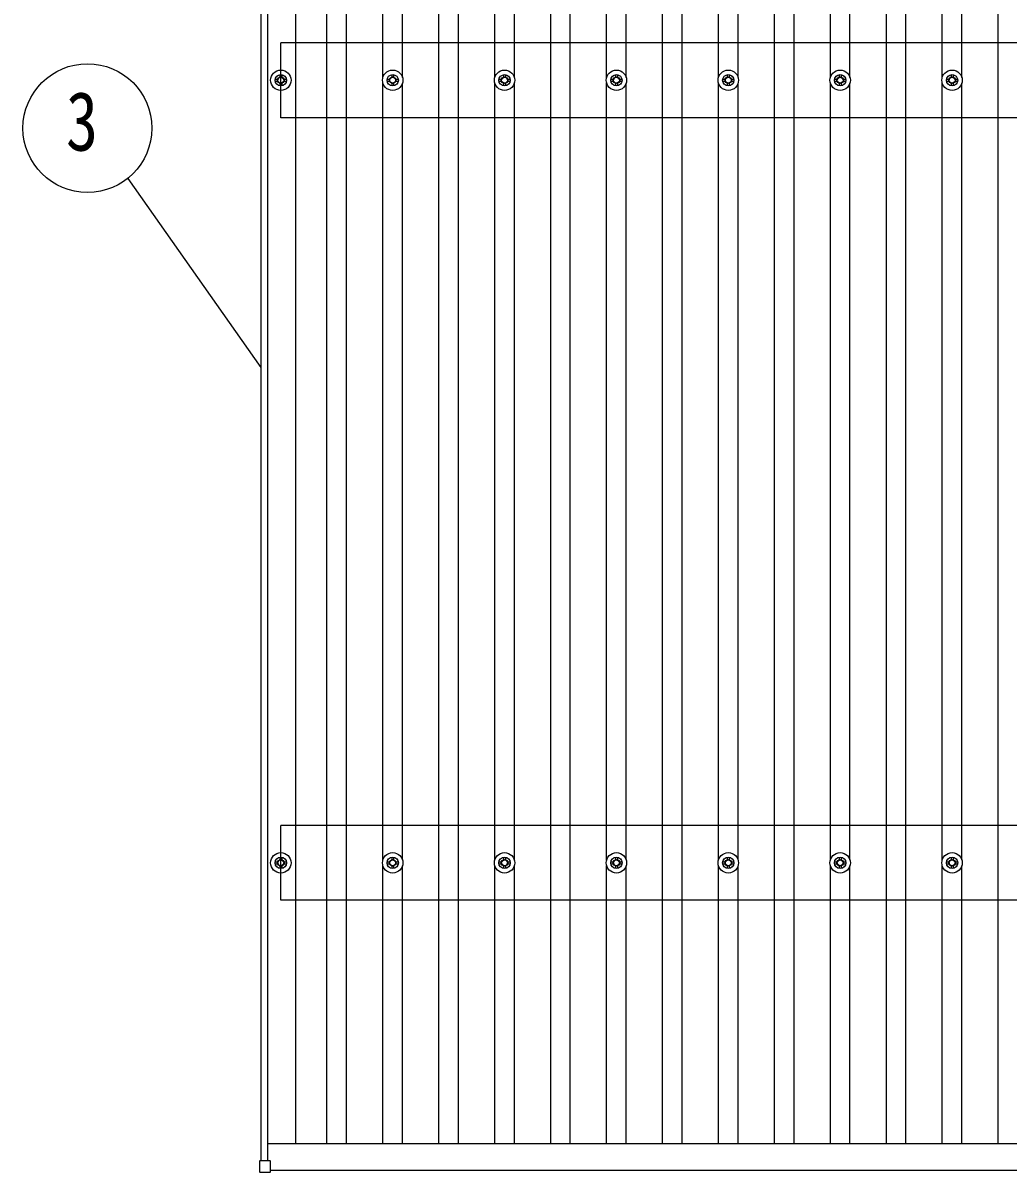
# Model space of a CAD drawing. Units: millimetres, scale not verified. Extents: x -16820 to 16820, y -11880 to 11880.
# Drawn here: x -12924 to -11163, y 3105 to 5161 of the extents above; entities that cross this region are included whole.
import ezdxf
from ezdxf.enums import TextEntityAlignment as Align

# ---------------------------------------------------------------- set-up
doc = ezdxf.new("R2010")
doc.units = ezdxf.units.MM
doc.header["$LTSCALE"] = 50
for name, color, linetype in [('0-5_YKK_13', 4, 'Continuous'), ('0-6_YKK_A1', 4, 'Continuous'), ('0-7_YKK_D', 6, 'Continuous')]:
    doc.layers.add(name, color=color, linetype=linetype)
doc.styles.add('ＭＳ ゴシック', font='')
doc.styles.get('ＭＳ ゴシック').set_extended_font_data('MS Gothic')

msp = doc.modelspace()

# ---------------------------------------------------------------- linework, layer by layer
at = {"layer": '0-5_YKK_13'}
for p, q in [((-12473.25, 5060.11), (-12468.83, 5060.11)), ((-12465, 5068.36), (-12465, 5063.95)), ((-12461.5, 5068.36), (-12461.5, 5063.95)), ((-12457.67, 5060.11), (-12453.25, 5060.11)), ((-12273.25, 5060.11), (-12268.83, 5060.11)), ((-12265, 5068.36), (-12265, 5063.95)), ((-12261.5, 5068.36), (-12261.5, 5063.95)), ((-12257.67, 5060.11), (-12253.25, 5060.11)), ((-12073.25, 5060.11), (-12068.84, 5060.11)), ((-12065, 5068.36), (-12065, 5063.95)), ((-12061.5, 5068.36), (-12061.5, 5063.95)), ((-12057.67, 5060.11), (-12053.25, 5060.11)), ((-11873.25, 5060.11), (-11868.84, 5060.11)), ((-11865, 5068.36), (-11865, 5063.95)), ((-11861.5, 5068.36), (-11861.5, 5063.95)), ((-11857.67, 5060.11), (-11853.25, 5060.11)), ((-11673.25, 5060.11), (-11668.84, 5060.11)), ((-11665, 5068.36), (-11665, 5063.95)), ((-11661.5, 5068.36), (-11661.5, 5063.95)), ((-11657.67, 5060.11), (-11653.25, 5060.11)), ((-11473.25, 5060.11), (-11468.84, 5060.11)), ((-11465, 5068.36), (-11465, 5063.95)), ((-11461.5, 5068.36), (-11461.5, 5063.95)), ((-11457.67, 5060.11), (-11453.25, 5060.11)), ((-11273.25, 5060.11), (-11268.84, 5060.11)), ((-11265, 5068.36), (-11265, 5063.95)), ((-11261.5, 5068.36), (-11261.5, 5063.95)), ((-11257.67, 5060.11), (-11253.25, 5060.11)), ((-12473.25, 5056.61), (-12468.83, 5056.61)), ((-12465, 5052.78), (-12465, 5048.37)), ((-12461.5, 5052.78), (-12461.5, 5048.37)), ((-12457.67, 5056.61), (-12453.25, 5056.61)), ((-12273.25, 5056.61), (-12268.83, 5056.61)), ((-12265, 5052.78), (-12265, 5048.37)), ((-12261.5, 5052.78), (-12261.5, 5048.37)), ((-12257.67, 5056.61), (-12253.25, 5056.61)), ((-12073.25, 5056.61), (-12068.84, 5056.61)), ((-12065, 5052.78), (-12065, 5048.37)), ((-12061.5, 5052.78), (-12061.5, 5048.37)), ((-12057.67, 5056.61), (-12053.25, 5056.61)), ((-11873.25, 5056.61), (-11868.84, 5056.61)), ((-11865, 5052.78), (-11865, 5048.37)), ((-11861.5, 5052.78), (-11861.5, 5048.37)), ((-11857.67, 5056.61), (-11853.25, 5056.61)), ((-11673.25, 5056.61), (-11668.84, 5056.61)), ((-11665, 5052.78), (-11665, 5048.37)), ((-11661.5, 5052.78), (-11661.5, 5048.37)), ((-11657.67, 5056.61), (-11653.25, 5056.61)), ((-11473.25, 5056.61), (-11468.84, 5056.61)), ((-11465, 5052.78), (-11465, 5048.37)), ((-11461.5, 5052.78), (-11461.5, 5048.37)), ((-11457.67, 5056.61), (-11453.25, 5056.61)), ((-11273.25, 5056.61), (-11268.84, 5056.61)), ((-11265, 5052.78), (-11265, 5048.37)), ((-11261.5, 5052.78), (-11261.5, 5048.37)), ((-11257.67, 5056.61), (-11253.25, 5056.61)), ((-12473.25, 3660.11), (-12468.83, 3660.11)), ((-12465, 3668.36), (-12465, 3663.95)), ((-12461.5, 3668.36), (-12461.5, 3663.95)), ((-12457.67, 3660.11), (-12453.25, 3660.11)), ((-12273.25, 3660.11), (-12268.83, 3660.11)), ((-12265, 3668.36), (-12265, 3663.95)), ((-12261.5, 3668.36), (-12261.5, 3663.95)), ((-12257.67, 3660.11), (-12253.25, 3660.11)), ((-12073.25, 3660.11), (-12068.84, 3660.11)), ((-12065, 3668.36), (-12065, 3663.95)), ((-12061.5, 3668.36), (-12061.5, 3663.95)), ((-12057.67, 3660.11), (-12053.25, 3660.11)), ((-11873.25, 3660.11), (-11868.84, 3660.11)), ((-11865, 3668.36), (-11865, 3663.95)), ((-11861.5, 3668.36), (-11861.5, 3663.95)), ((-11857.67, 3660.11), (-11853.25, 3660.11)), ((-11673.25, 3660.11), (-11668.84, 3660.11)), ((-11665, 3668.36), (-11665, 3663.95)), ((-11661.5, 3668.36), (-11661.5, 3663.95)), ((-11657.67, 3660.11), (-11653.25, 3660.11)), ((-11473.25, 3660.11), (-11468.84, 3660.11)), ((-11465, 3668.36), (-11465, 3663.95)), ((-11461.5, 3668.36), (-11461.5, 3663.95)), ((-11457.67, 3660.11), (-11453.25, 3660.11)), ((-11273.25, 3660.11), (-11268.84, 3660.11)), ((-11265, 3668.36), (-11265, 3663.95)), ((-11261.5, 3668.36), (-11261.5, 3663.95)), ((-11257.67, 3660.11), (-11253.25, 3660.11)), ((-12473.25, 3656.61), (-12468.83, 3656.61)), ((-12465, 3652.78), (-12465, 3648.37)), ((-12461.5, 3652.78), (-12461.5, 3648.37)), ((-12457.67, 3656.61), (-12453.25, 3656.61)), ((-12273.25, 3656.61), (-12268.83, 3656.61)), ((-12265, 3652.78), (-12265, 3648.37)), ((-12261.5, 3652.78), (-12261.5, 3648.37)), ((-12257.67, 3656.61), (-12253.25, 3656.61)), ((-12073.25, 3656.61), (-12068.84, 3656.61)), ((-12065, 3652.78), (-12065, 3648.37)), ((-12061.5, 3652.78), (-12061.5, 3648.37)), ((-12057.67, 3656.61), (-12053.25, 3656.61)), ((-11873.25, 3656.61), (-11868.84, 3656.61)), ((-11865, 3652.78), (-11865, 3648.37)), ((-11861.5, 3652.78), (-11861.5, 3648.37)), ((-11857.67, 3656.61), (-11853.25, 3656.61)), ((-11673.25, 3656.61), (-11668.84, 3656.61)), ((-11665, 3652.78), (-11665, 3648.37)), ((-11661.5, 3652.78), (-11661.5, 3648.37)), ((-11657.67, 3656.61), (-11653.25, 3656.61)), ((-11473.25, 3656.61), (-11468.84, 3656.61)), ((-11465, 3652.78), (-11465, 3648.37)), ((-11461.5, 3652.78), (-11461.5, 3648.37)), ((-11457.67, 3656.61), (-11453.25, 3656.61)), ((-11273.25, 3656.61), (-11268.84, 3656.61)), ((-11265, 3652.78), (-11265, 3648.37)), ((-11261.5, 3652.78), (-11261.5, 3648.37)), ((-11257.67, 3656.61), (-11253.25, 3656.61)), ((-12482.55, 3125.26), (-12500.55, 3125.26)), ((-12501.55, 3124.26), (-12501.55, 3106.26)), ((-12500.55, 3105.26), (-12482.55, 3105.26)), ((-12481.55, 3106.26), (-12481.55, 3124.26))]:
    msp.add_line(p, q, dxfattribs=at)
for centre, radius in [((-12463.25, 5058.36), 18.25), ((-12463.25, 5058.36), 10.15), ((-12463.25, 5058.36), 5.85), ((-12463.25, 5058.36), 5.25), ((-12263.25, 5058.36), 18.25), ((-12263.25, 5058.36), 10.15), ((-12263.25, 5058.36), 5.85), ((-12263.25, 5058.36), 5.25), ((-12063.25, 5058.36), 18.25), ((-12063.25, 5058.36), 10.15), ((-12063.25, 5058.36), 5.85), ((-12063.25, 5058.36), 5.25), ((-11863.25, 5058.36), 18.25), ((-11863.25, 5058.36), 10.15), ((-11863.25, 5058.36), 5.85), ((-11863.25, 5058.36), 5.25), ((-11663.25, 5058.36), 18.25), ((-11663.25, 5058.36), 10.15), ((-11663.25, 5058.36), 5.85), ((-11663.25, 5058.36), 5.25), ((-11463.25, 5058.36), 18.25), ((-11463.25, 5058.36), 10.15), ((-11463.25, 5058.36), 5.85), ((-11463.25, 5058.36), 5.25), ((-11263.25, 5058.36), 18.25), ((-11263.25, 5058.36), 10.15), ((-11263.25, 5058.36), 5.85), ((-11263.25, 5058.36), 5.25), ((-12463.25, 3658.36), 18.25), ((-12463.25, 3658.36), 10.15), ((-12463.25, 3658.36), 5.85), ((-12463.25, 3658.36), 5.25), ((-12263.25, 3658.36), 18.25), ((-12263.25, 3658.36), 10.15), ((-12263.25, 3658.36), 5.85), ((-12263.25, 3658.36), 5.25), ((-12063.25, 3658.36), 18.25), ((-12063.25, 3658.36), 10.15), ((-12063.25, 3658.36), 5.85), ((-12063.25, 3658.36), 5.25), ((-11863.25, 3658.36), 18.25), ((-11863.25, 3658.36), 10.15), ((-11863.25, 3658.36), 5.85), ((-11863.25, 3658.36), 5.25), ((-11663.25, 3658.36), 18.25), ((-11663.25, 3658.36), 10.15), ((-11663.25, 3658.36), 5.85), ((-11663.25, 3658.36), 5.25), ((-11463.25, 3658.36), 18.25), ((-11463.25, 3658.36), 10.15), ((-11463.25, 3658.36), 5.85), ((-11463.25, 3658.36), 5.25), ((-11263.25, 3658.36), 18.25), ((-11263.25, 3658.36), 10.15), ((-11263.25, 3658.36), 5.85), ((-11263.25, 3658.36), 5.25)]:
    msp.add_circle(centre, radius, dxfattribs=at)
for centre, start, end in [((-12500.55, 3124.26), 90, 180), ((-12482.55, 3124.26), 0, 90), ((-12500.55, 3106.26), 180, 270), ((-12482.55, 3106.26), 270, 0)]:
    msp.add_arc(centre, 1, start, end, dxfattribs=at)
at = {"layer": '0-6_YKK_A1'}
for p, q in [((-12436.75, 9757.21), (-12436.75, 3156.55)), ((-12380.75, 3156.55), (-12380.75, 9757.21)), ((-12345.75, 3156.55), (-12345.75, 9757.21)), ((-12180.75, 3156.55), (-12180.75, 9757.21)), ((-12145.75, 3156.55), (-12145.75, 9757.21)), ((-11980.75, 3156.55), (-11980.75, 9757.21)), ((-11945.75, 3156.55), (-11945.75, 9757.21)), ((-11780.75, 3156.55), (-11780.75, 9757.21)), ((-11745.75, 3156.55), (-11745.75, 9757.21)), ((-11580.75, 3156.55), (-11580.75, 9757.21)), ((-11545.75, 3156.55), (-11545.75, 9757.21)), ((-11380.75, 3156.55), (-11380.75, 9757.21)), ((-11345.75, 3156.55), (-11345.75, 9757.21)), ((-11180.75, 3156.55), (-11180.75, 9757.21)), ((-12498.25, 3125.26), (-12498.25, 8513.09)), ((-12486.25, 3125.26), (-12486.25, 8498.09)), ((-12280.75, 5063.54), (-12280.75, 6453.19)), ((-12245.75, 5063.54), (-12245.75, 6453.19)), ((-12080.75, 5063.55), (-12080.75, 6453.18)), ((-12045.75, 5063.53), (-12045.75, 6453.2)), ((-11880.75, 5063.55), (-11880.75, 6453.18)), ((-11845.75, 5063.53), (-11845.75, 6453.2)), ((-11680.75, 5063.55), (-11680.75, 6453.18)), ((-11645.75, 5063.53), (-11645.75, 6453.2)), ((-11480.75, 5063.55), (-11480.75, 6453.18)), ((-11445.75, 5063.53), (-11445.75, 6453.2)), ((-11280.75, 5063.55), (-11280.75, 6453.18)), ((-11245.75, 5063.53), (-11245.75, 6453.2)), ((-9463.25, 5125.36), (-12463.25, 5125.36)), ((-12463.25, 4991.36), (-12463.25, 5125.36)), ((-12280.75, 3663.54), (-12280.75, 5053.19)), ((-12245.75, 3663.54), (-12245.75, 5053.19)), ((-12080.75, 3663.54), (-12080.75, 5053.18)), ((-12045.75, 3663.54), (-12045.75, 5053.2)), ((-11880.75, 3663.54), (-11880.75, 5053.18)), ((-11845.75, 3663.54), (-11845.75, 5053.2)), ((-11680.75, 3663.54), (-11680.75, 5053.18)), ((-11645.75, 3663.54), (-11645.75, 5053.2)), ((-11480.75, 3663.54), (-11480.75, 5053.18)), ((-11445.75, 3663.54), (-11445.75, 5053.2)), ((-11280.75, 3663.54), (-11280.75, 5053.18)), ((-11245.75, 3663.54), (-11245.75, 5053.2)), ((-9463.25, 4991.36), (-12463.25, 4991.36)), ((-9463.25, 3725.36), (-12463.25, 3725.36)), ((-12463.25, 3591.36), (-12463.25, 3725.36)), ((-12280.75, 3156.55), (-12280.75, 3653.19)), ((-12245.75, 3156.55), (-12245.75, 3653.19)), ((-12080.75, 3156.55), (-12080.75, 3653.19)), ((-12045.75, 3156.55), (-12045.75, 3653.19)), ((-11880.75, 3156.55), (-11880.75, 3653.19)), ((-11845.75, 3156.55), (-11845.75, 3653.19)), ((-11680.75, 3156.55), (-11680.75, 3653.19)), ((-11645.75, 3156.55), (-11645.75, 3653.19)), ((-11480.75, 3156.55), (-11480.75, 3653.19)), ((-11445.75, 3156.55), (-11445.75, 3653.19)), ((-11280.75, 3156.55), (-11280.75, 3653.19)), ((-11245.75, 3156.55), (-11245.75, 3653.19)), ((-9463.25, 3591.36), (-12463.25, 3591.36)), ((-12486.25, 3156.55), (-9440.25, 3156.55)), ((-12481.55, 3108.56), (-9444.95, 3108.56))]:
    msp.add_line(p, q, dxfattribs=at)
at = {"layer": '0-7_YKK_D'}
msp.add_line((-12736.96, 4882.76), (-12498.9, 4544.7), dxfattribs=at)
msp.add_circle((-12808.92, 4972.73), 115.2, dxfattribs=at)

# ---------------------------------------------------------------- texts
at = {"layer": '0-7_YKK_D', "style": 'ＭＳ ゴシック', "width": 0.8}
msp.add_text('3', height=105.6, dxfattribs=at).set_placement((-12847.32, 4900.73), align=Align.BOTTOM_LEFT)

doc.saveas('drawing.dxf')
